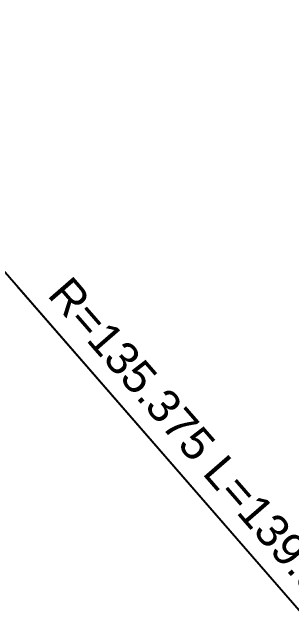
# Model space of a CAD drawing. Extents: x 2610184 to 2620710, y 1263771 to 1270672.
# Drawn here: x 2611920.3 to 2612027.6, y 1269333.2 to 1269571.3 of the extents above; entities that cross this region are included whole.
import ezdxf

# ---------------------------------------------------------------- set-up
doc = ezdxf.new("R2010")
doc.units = 0
doc.header["$LTSCALE"] = 5
doc.linetypes.add('DASHDOT', pattern=[10, 5, -2.5, 0, -2.5])
for name, color, linetype in [('GRUNDRISS_26', 7, 'CONTINUOUS'), ('GRUNDRISS_89', 7, 'CONTINUOUS'), ('GRUNDRISS_90', 7, 'CONTINUOUS'), ('QP_REEL_26', 7, 'CONTINUOUS')]:
    doc.layers.add(name, color=color, linetype=linetype)
doc.styles.add('ARIAL', font='')
doc.styles.get('ARIAL').set_extended_font_data('Arial')

msp = doc.modelspace()

# ---------------------------------------------------------------- linework, layer by layer
at = {"layer": 'GRUNDRISS_26', "color": 30, "linetype": 'CONTINUOUS'}
msp.add_line((2612071.55, 1269294.12), (2611922.12, 1269465.97), dxfattribs=at)
at = {"layer": 'GRUNDRISS_89', "color": 220, "linetype": 'DASHDOT'}
msp.add_arc((2611838.69, 1269191.3), 550, 24.6429, 190.1251, dxfattribs=at)
at = {"layer": 'GRUNDRISS_90', "color": 220, "linetype": 'DASHDOT'}
msp.add_arc((2611838.69, 1269191.3), 565, 24.5931, 190.1749, dxfattribs=at)
at = {"layer": 'QP_REEL_26', "color": 1, "linetype": 'CONTINUOUS'}
msp.add_line((2612071.55, 1269294.12), (2611702.84, 1269718.13), dxfattribs=at)

# ---------------------------------------------------------------- texts
at = {"layer": 'GRUNDRISS_26', "color": 30, "style": 'ARIAL'}
msp.add_text('R=135.375 L=139.927', height=12.5, rotation=311.0093, dxfattribs=at).set_placement((2611933.39, 1269462.52))

doc.saveas('drawing.dxf')
